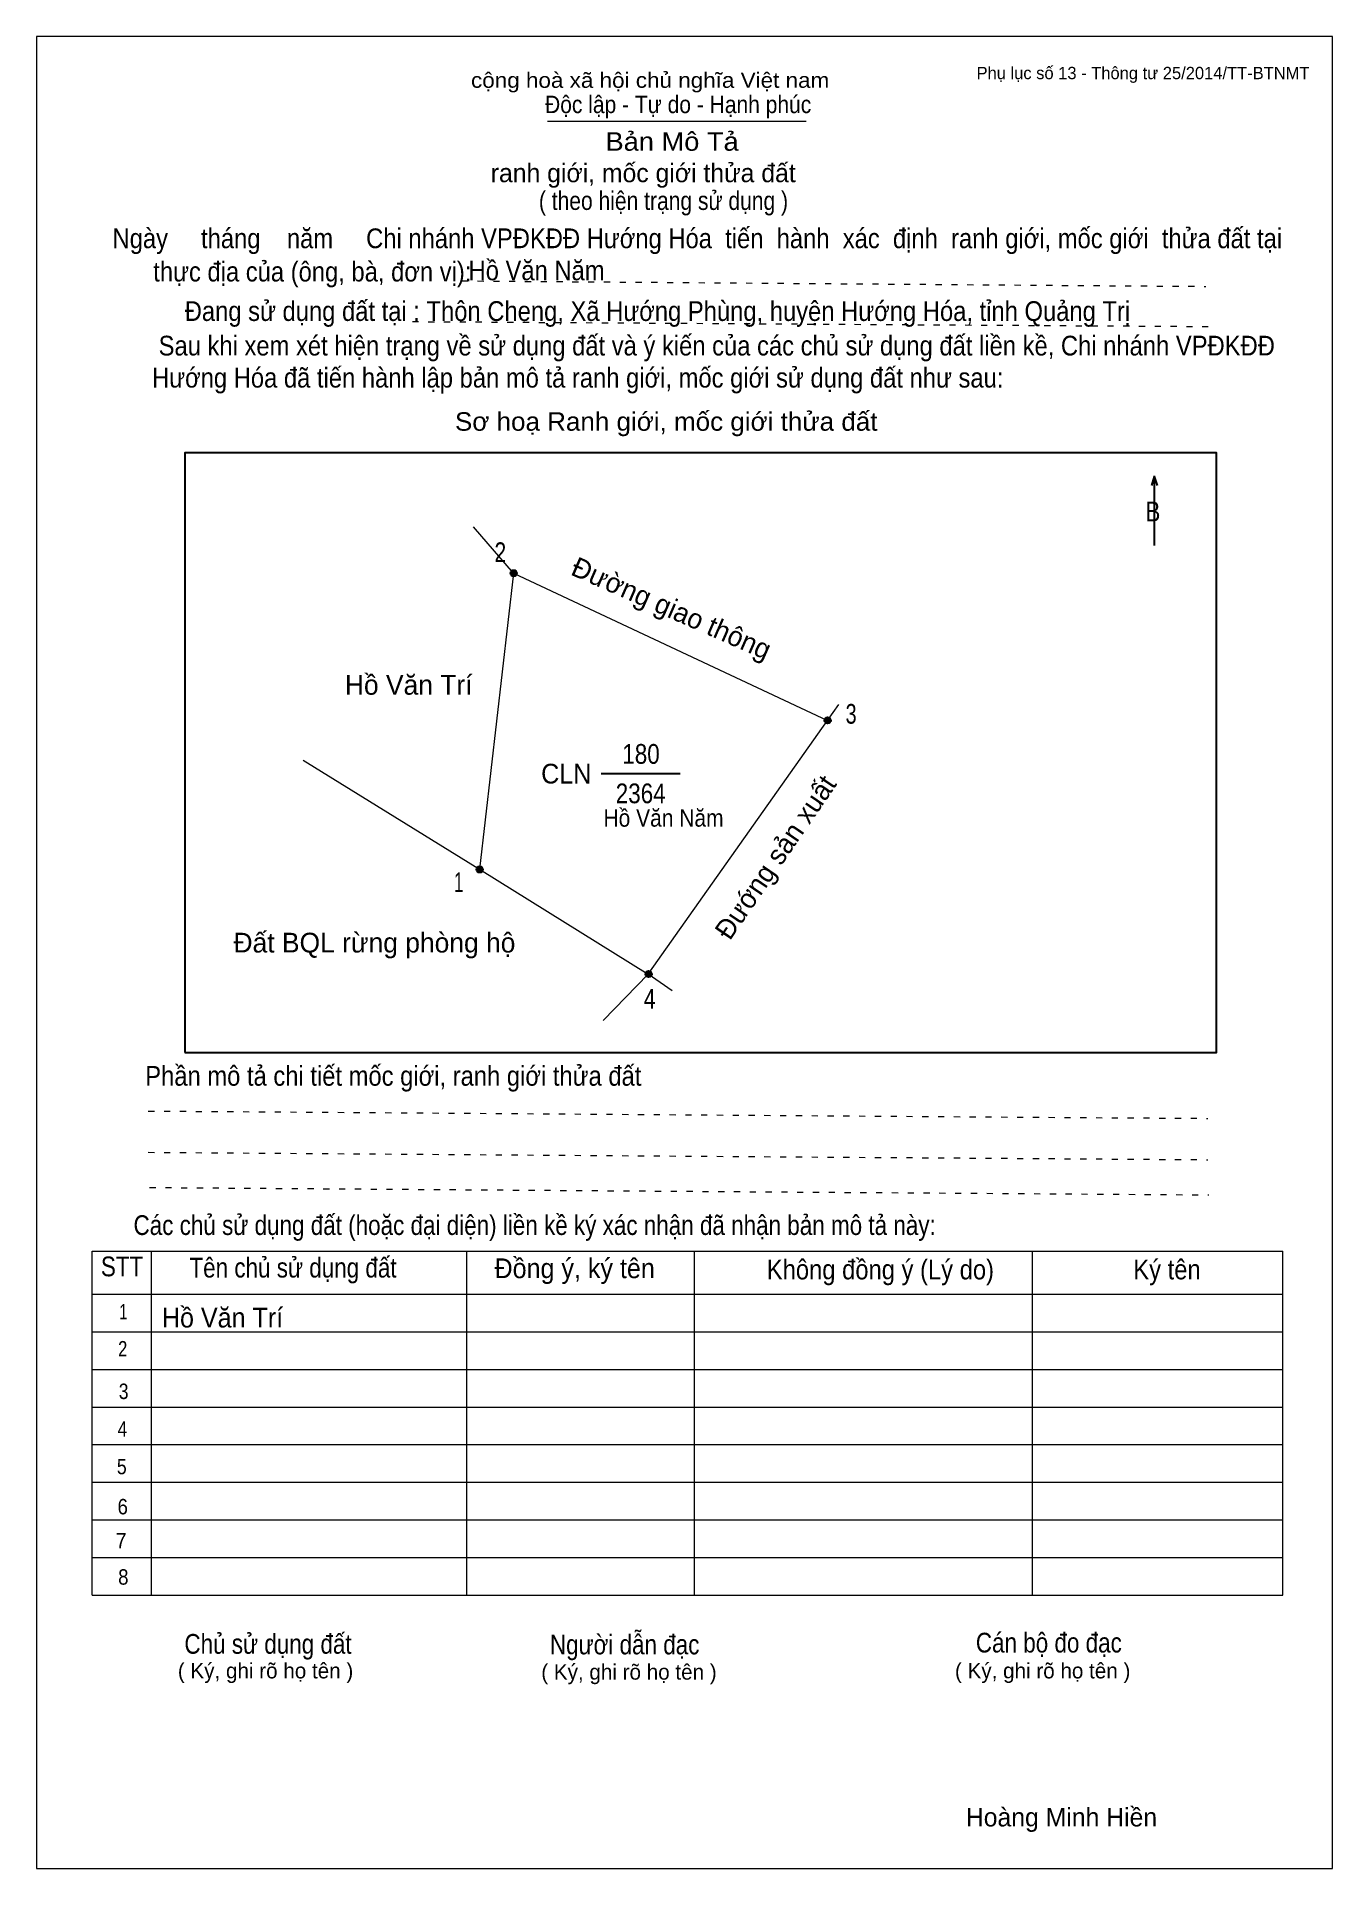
# Model space of a CAD drawing. Header units: centimetres. Extents: x 0 to 21, y 0 to 29.7.
import ezdxf
from ezdxf.enums import TextEntityAlignment as Align

# ---------------------------------------------------------------- set-up
doc = ezdxf.new("R2010")
doc.units = ezdxf.units.CM
doc.header["$LTSCALE"] = 0.13
doc.linetypes.add('DOTTED', pattern=[1.5, 0.3, -1.2])
for name, color, linetype, lineweight in [('1', 7, 'Continuous', 13), ('32', 7, 'Continuous', 25), ('33', 7, 'Continuous', 25), ('6', 7, 'Continuous', 13), ('62', 7, 'Continuous', 13)]:
    doc.layers.add(name, color=color, linetype=linetype, lineweight=lineweight)
for name, color, linetype in [('2', 7, 'Continuous'), ('34', 7, 'Continuous'), ('63', 7, 'Continuous')]:
    doc.layers.add(name, color=color, linetype=linetype)

msp = doc.modelspace()

# ---------------------------------------------------------------- hatches: boundary and pattern name
at = {"layer": '32'}
for points in [[(7.781, 21.0005, 1), (7.681, 21.0005, 1)], [(12.87, 18.6137, 1), (12.77, 18.6137, 1)], [(7.2309, 16.1959, 1), (7.1309, 16.1959, 1)], [(9.969, 14.5005, 1), (9.869, 14.5005, 1)]]:
    msp.add_hatch(color=256, dxfattribs=at).paths.add_polyline_path(points)

# ---------------------------------------------------------------- linework, layer by layer
at = {"layer": '1'}
msp.add_lwpolyline([(21, 0), (21, 29.7), (0, 29.7), (0, 0)], close=True, dxfattribs=at)
at = {"layer": '32'}
for centre in [(7.731, 21.0005), (12.82, 18.6137), (7.1809, 16.1959), (9.919, 14.5005)]:
    msp.add_circle(centre, 0.05, dxfattribs=at)
at = {"layer": '33'}
msp.add_line((9.15, 17.75), (10.43, 17.75), dxfattribs=at)
at = {"layer": '6'}
for p, q in [((7.73, 21), (7.08, 21.75)), ((7.73, 21), (12.82, 18.61)), ((4.32, 17.97), (7.18, 16.2))]:
    msp.add_line(p, q, dxfattribs=at)
for points in [[(7.73, 21), (7.18, 16.2), (9.91, 14.5)], [(9.91, 14.5), (12.82, 18.61), (13, 18.87)], [(10.3, 14.23), (9.91, 14.5), (9.18, 13.75)]]:
    msp.add_lwpolyline(points, dxfattribs=at)
at = {"layer": '62'}
for p, q in [((8.28, 28.33), (12.47, 28.33)), ((0.9, 10.01), (20.2, 10.01)), ((0.9, 4.43), (0.9, 10.01)), ((1.86, 4.43), (1.86, 10.01)), ((6.97, 4.43), (6.97, 9.99)), ((10.66, 4.43), (10.66, 9.99)), ((16.14, 4.43), (16.14, 10.01)), ((20.2, 4.43), (20.2, 10.01)), ((0.9, 9.31), (20.2, 9.31)), ((0.9, 8.7), (20.2, 8.7)), ((0.9, 8.09), (20.2, 8.09)), ((0.9, 7.48), (20.2, 7.48)), ((0.9, 6.87), (20.2, 6.87)), ((0.9, 6.26), (20.2, 6.26)), ((0.9, 5.65), (20.2, 5.65)), ((0.9, 5.04), (20.2, 5.04)), ((0.9, 4.43), (20.2, 4.43))]:
    msp.add_line(p, q, dxfattribs=at)
at = {"layer": '62', "linetype": 'DOTTED'}
for p, q in [((6.89, 25.74), (18.95, 25.65)), ((6.09, 25.08), (19.04, 25)), ((1.81, 12.28), (18.98, 12.16)), ((1.81, 11.61), (18.98, 11.49)), ((1.83, 11.04), (19, 10.92))]:
    msp.add_line(p, q, dxfattribs=at)
at = {"layer": '62', "lineweight": 25}
for p, q in [((18.11, 22.58), (18.11, 21.45)), ((18.11, 22.57), (18.07, 22.42)), ((18.11, 22.57), (18.16, 22.42))]:
    msp.add_line(p, q, dxfattribs=at)
msp.add_lwpolyline([(2.4, 13.23), (19.12, 13.23), (19.12, 22.95), (2.4, 22.95)], close=True, dxfattribs=at)

# ---------------------------------------------------------------- texts
at = {"layer": '2', "width": 0.9}
msp.add_text('Hồ Văn Năm', height=0.2825, dxfattribs=at).set_placement((10.16, 16.89), align=Align.CENTER)
at = {"layer": '32'}
for s, width, p in [('2', 0.8, (7.515, 21.18)), ('3', 0.75, (13.2, 18.56)), ('1', 0.65, (6.84, 15.83)), ('4', 0.8, (9.935, 13.94))]:
    msp.add_text(s, height=0.32, dxfattribs=dict(at, width=width)).set_placement(p, align=Align.CENTER)
at = {"layer": '33'}
for s, height, rotation, p in [('Đường giao thông', 0.3199, 336.318, (10.2258, 20.2857)), ('Đướng sản xuất ', 0.32, 55.62, (12.14, 16.3547))]:
    msp.add_text(s, height=height, rotation=rotation, dxfattribs=at).set_placement(p, align=Align.CENTER)
for s, p in [('Hồ Văn Trí', (6.03, 19.03)), ('Đất BQL rừng phòng hộ', (5.475, 14.85))]:
    msp.add_text(s, height=0.32, dxfattribs=at).set_placement(p, align=Align.CENTER)
at = {"layer": '33', "width": 0.85}
for s, p in [('180', (9.795, 17.91)), ('2364', (9.79, 17.27))]:
    msp.add_text(s, height=0.32, dxfattribs=at).set_placement(p, align=Align.CENTER)
at = {"layer": '33', "width": 0.95}
msp.add_text('CLN', height=0.32, dxfattribs=at).set_placement((8.99, 17.59), align=Align.RIGHT)
at = {"layer": '34'}
for s, width, p in [('Hồ Văn Năm', 0.9, (7, 25.75)), ('Hồ Văn Trí', 0.95, (2.03, 8.77))]:
    msp.add_text(s, height=0.32, dxfattribs=dict(at, width=width)).set_placement(p)
at = {"layer": '62'}
for s, height, width, p in [('cộng hoà xã hội chủ nghĩa Việt nam', 0.2474, 1.1, (7.04, 28.87)), ('Độc lập - Tự do - Hạnh phúc', 0.2828, 0.9, (8.24, 28.46)), ('Bản Mô Tả', 0.3, 1.1, (9.22, 27.85)), ('( theo hiện trạng sử dụng )', 0.3, 0.85, (8.14, 26.89)), ('Ngày     tháng    năm     Chi nhánh VPĐKĐĐ Hướng Hóa  tiến  hành  xác  định  ranh giới, mốc giới  thửa đất tại ', 0.32, 0.9, (1.23, 26.27)), ('thực địa của (ông, bà, đơn vị): ', 0.32, 0.9, (1.89, 25.73)), ('Đang sử dụng đất tại : Thôn Cheng, Xã Hướng Phùng, huyện Hướng Hóa, tỉnh Quảng Trị', 0.32, 0.9, (2.4, 25.09)), (' Sau khi xem xét hiện trạng về sử dụng đất và ý kiến của các chủ sử dụng đất liền kề, Chi nhánh VPĐKĐĐ ', 0.32, 0.9, (1.87, 24.53)), ('Hướng Hóa đã tiến hành lập bản mô tả ranh giới, mốc giới sử dụng đất như sau:', 0.32, 0.9, (1.87, 24.01)), ('Sơ hoạ Ranh giới, mốc giới thửa đất', 0.3, 1.05, (6.78, 23.31)), ('B', 0.32, 0.85, (17.97, 21.84)), ('Phần mô tả chi tiết mốc giới, ranh giới thửa đất ', 0.32, 0.9, (1.76, 12.69)), ('Các chủ sử dụng đất (hoặc đại diện) liền kề ký xác nhận đã nhận bản mô tả này:', 0.32, 0.85, (1.57, 10.27))]:
    msp.add_text(s, height=height, dxfattribs=dict(at, width=width)).set_placement(p)
msp.add_text('ranh giới, mốc giới thửa đất', height=0.3, dxfattribs=at).set_placement((7.36, 27.34))
for s, height, width, p in [('STT', 0.32, 0.85, (1.385, 9.6)), ('Tên chủ sử dụng đất', 0.32, 0.85, (4.155, 9.58)), ('Đồng ý, ký tên', 0.32, 0.95, (8.72, 9.57)), ('Không đồng ý (Lý do)', 0.32, 0.9, (13.675, 9.55)), ('Ký tên', 0.32, 0.9, (18.32, 9.55)), ('1', 0.25, 0.7, (1.405, 8.9)), ('2', 0.25, 0.8, (1.395, 8.3)), ('3', 0.25, 0.85, (1.41, 7.61)), ('4', 0.25, 0.85, (1.39, 7)), ('5', 0.25, 0.85, (1.38, 6.39)), ('6', 0.25, 0.9, (1.395, 5.74)), ('7', 0.25, 0.95, (1.37, 5.19)), ('8', 0.25, 0.9, (1.405, 4.6)), ('Người dẫn đạc', 0.32, 0.85, (9.53, 3.47)), ('Chủ sử dụng đất', 0.32, 0.85, (3.75, 3.48)), ('Cán bộ đo đạc', 0.32, 0.85, (16.405, 3.5))]:
    msp.add_text(s, height=height, dxfattribs=dict(at, width=width)).set_placement(p, align=Align.CENTER)
for p in [(3.71, 3.08), (9.6, 3.06), (16.305, 3.08)]:
    msp.add_text('( Ký, ghi rõ họ tên )', height=0.25, dxfattribs=at).set_placement(p, align=Align.CENTER)
at = {"layer": '63'}
msp.add_text('Phụ lục số 13 - Thông tư 25/2014/TT-BTNMT', height=0.2, dxfattribs=at).set_placement((20.63, 29.01), align=Align.RIGHT)
msp.add_text('Hoàng Minh Hiền', height=0.3, dxfattribs=at).set_placement((16.61, 0.68), align=Align.CENTER)

doc.saveas('drawing.dxf')
